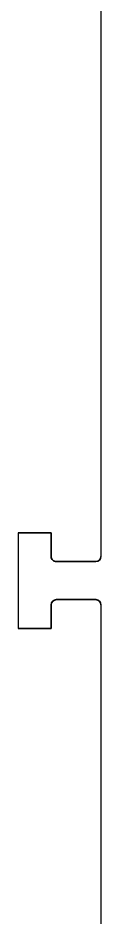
# Model space of a CAD drawing. Header units: millimetres. Extents: x 0 to 840, y -1485 to 297.
# Drawn here: x 185.706 to 186.106, y -1344.785 to -1340.417 of the extents above; entities that cross this region are included whole.
import ezdxf

# ---------------------------------------------------------------- set-up
doc = ezdxf.new("R2010")
doc.units = ezdxf.units.MM

# ---------------------------------------------------------------- blocks, each defined once
blk = doc.blocks.new('XT2_3M ABB')
at = {"layer": 'Defpoints', "color": 3}
for p, q in [((-4.25, 13), (-1.5992, 13)), ((-1.365, 13), (1.365, 13)), ((-1.7142, 12.6), (-1.25, 12.6))]:
    blk.add_line(p, q, dxfattribs=at)
at = {"layer": 'Defpoints', "color": 3, "lineweight": 35, "ltscale": 0.0475}
for p, q in [((-1.5742, 12.975), (-1.5742, 12.785)), ((-1.39, 12.785), (-1.39, 12.975))]:
    blk.add_line(p, q, dxfattribs=at)
at = {"layer": 'Defpoints', "color": 3, "lineweight": 35, "ltscale": 0.02875}
for p, q in [((-1.5992, 12.76), (-1.7142, 12.76)), ((-1.5992, 12.76), (-1.7142, 12.76)), ((-1.365, 12.76), (-1.25, 12.76)), ((-1.365, 12.76), (-1.25, 12.76))]:
    blk.add_line(p, q, dxfattribs=at)
at = {"layer": 'Defpoints', "color": 3, "lineweight": 35, "ltscale": 0.04}
for p, q in [((-1.7142, 12.76), (-1.7142, 12.6)), ((-1.25, 12.76), (-1.25, 12.6))]:
    blk.add_line(p, q, dxfattribs=at)
at = {"layer": 'Defpoints', "color": 3, "lineweight": 35}
for centre, start, end in [((-1.5992, 12.975), 0, 90), ((-1.365, 12.975), 90, 180), ((-1.5992, 12.785), 270, 0), ((-1.5992, 12.785), 270, 0), ((-1.365, 12.785), 180, 270), ((-1.365, 12.785), 180, 270)]:
    blk.add_arc(centre, 0.025, start, end, dxfattribs=at)

msp = doc.modelspace()

# ---------------------------------------------------------------- block references
at = {"rotation": 270}
msp.add_blockref('XT2_3M ABB', (173.1057, -1344.6295), dxfattribs=at)

doc.saveas('drawing.dxf')
